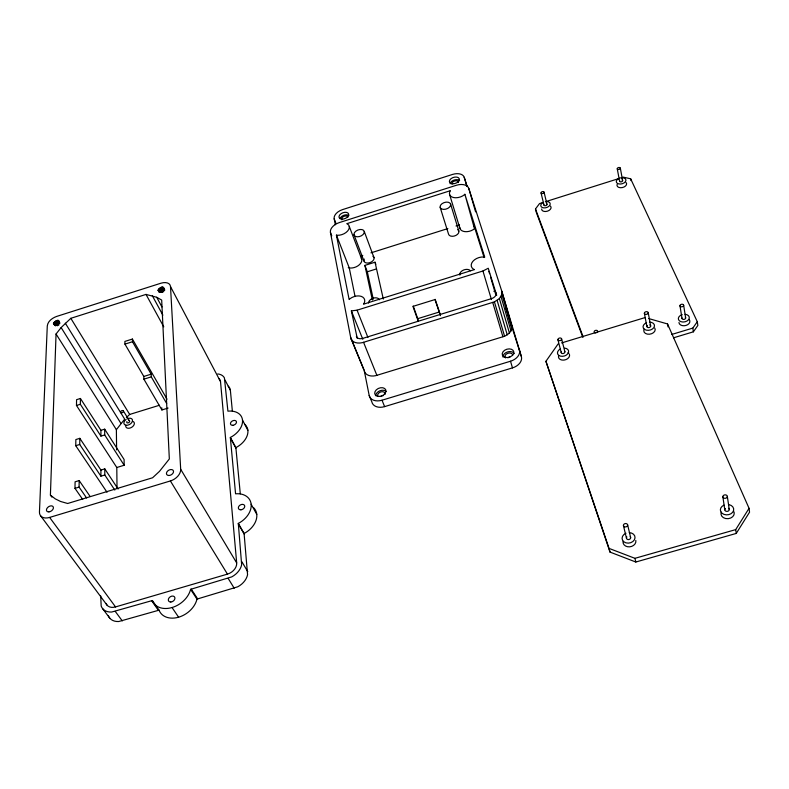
<?xml version="1.0" encoding="UTF-8"?>
<svg xmlns="http://www.w3.org/2000/svg" width="789" height="789" viewBox="0 0 789 789"><rect width="100%" height="100%" fill="white"/><g stroke="black" fill="none" stroke-linecap="round" stroke-linejoin="round"><path stroke-width="1.18" d="M100.716 595.961L101.179 606.031A16.303 11.569 -36.4 0 0 111.713 612.027L152.336 600.537A21.471 15.622 -34.8 0 0 172.032 607.54L178.61 617.205A21.283 15.612 -35 0 0 196.984 599.098L237.745 586.799A16.056 11.953 -32.4 0 0 247.568 574.757L244.097 533.482L238.308 523.423A20.494 14.715 -30.2 0 0 251.158 504.339A20.494 14.715 -30.2 0 0 235.566 493.806L230.349 437.471A19.271 13.107 -28.1 0 0 242.519 420.202A19.271 13.107 -28.1 0 0 227.913 411.158L224.401 377.862A14.182 9.34 -27.5 0 0 217.705 373.917M100.913 470.057L104.789 468.873L104.799 474.998L100.913 476.181L100.913 470.057L79.827 438.329L75.862 439.552L75.744 445.706L107.028 492.247M100.923 430.321L104.69 429.167L104.7 434.946L100.923 436.11L100.923 430.321L80.439 398.484L76.582 399.678L76.474 405.487L116.792 467.502L117.019 488.036M86.583 497.938L79.078 487.109L79.176 480.58L75.093 481.823L74.975 488.352L82.677 499.407M100.913 476.181L79.728 444.473L79.827 438.329M100.923 436.11L80.35 404.284L80.439 398.484M50.407 495.117L56.049 333.994L61.138 327.563L70.823 318.312L146.014 294.405L156.715 297.285L161.686 300.057L169.329 458.971L159.477 471.368L152.583 477.769L67.657 503.49L60.605 501.488L55.289 498.885L50.407 495.117L51.847 497.109M364.301 370.84L364.696 372.043A11.49 7.92 -21.9 0 0 375.742 375.663L502.918 336.765C507.435 335.503 512.278 331.715 511.923 326.567L501.794 291.23L468.774 188.364A10.997 6.756 -17.9 0 0 456.298 185.287L339.378 222.567A10.829 6.667 -21.5 0 0 330.433 232.4L350.77 337.939L364.301 370.84L369.183 395.447L371.826 401.828A11.648 8.215 -22.1 0 0 384.618 406.621L512.485 367.891A11.835 8.334 -16.5 0 0 521.332 356.441L501.794 291.23M511.834 328.727L501.903 294.277L501.696 291.259M238.308 523.423L241.651 564.796A16.204 11.963 -32.2 0 1 231.71 576.897L190.593 589.344A21.471 15.622 -34.8 0 1 172.032 607.54M53.455 323.421C59.057 331.133 62.39 313.381 53.455 323.421L54.766 325.502M158.086 290.322C165.808 280.026 165.443 297.177 158.086 290.322L159.25 292.492M350.77 337.939L351.154 339.142A11.786 7.9 -22 0 0 362.407 342.653L494.427 301.862L499.388 298.577L501.903 294.277M558.06 344.004L545.929 361.303L609.996 552.083L635.816 562.024L736.245 533.433L749.55 512.179L749.057 508.313L667.543 323.963L648.716 318.559M736.245 533.433L735.703 529.616L749.057 508.313M673.53 337.81L693.383 331.824L697.851 325.462L697.298 321.734L630.658 178.787L623.32 177.15L620.992 177.89M671.735 334.457L692.811 328.096L697.298 321.734M116.604 449.858L116.377 429.67L124.682 419.137L65.309 323.174M582.726 337.11L536.372 212.527L535.484 208.957L539.528 203.582L543.019 202.477M464.879 194.291L464.484 194.696A9.162 5.631 -17.9 0 1 453.705 197.575A9.162 5.631 -17.9 0 1 449.779 191.737L450.42 190.672L346.785 223.691L347.554 224.027A9.024 5.553 -21.5 0 1 347.554 231.108A9.024 5.553 -21.5 0 1 337.367 235.28L336.42 235.122L349.132 299.514L349.951 298.755A9.576 6.263 -21.8 0 1 361.125 296.329A9.576 6.263 -21.8 0 1 364.094 303.341L363.522 304.169L474.445 269.601L473.469 269.157A9.734 6.351 -17.4 0 1 472.848 261.356A9.734 6.351 -17.4 0 1 483.785 256.987L484.732 257.145L464.879 194.291L474.495 228.721A8.945 5.661 -17.7 0 1 464.968 231.641A8.945 5.661 -17.7 0 1 459.721 227.153M126.348 417.568L129.692 414.442L159.378 405.28M357.289 338.481L351.371 310.876L357.062 310.176L482.947 270.982L488.243 268.25L496.695 295.313M360.474 256.159L362.802 255.419M370.958 252.845L447.856 228.573M456.012 225.999L459.514 224.895M545.347 201.747L618.665 178.62M372.349 299.948L364.893 265.38L375.031 262.195L375.82 264.335M167.031 399.195L132.404 339.053L124.889 341.42L124.938 344.112L143.805 376.461L143.894 379.164L161.903 409.964L168.087 408.061M124.938 344.112L132.473 341.745L132.404 339.053M373.266 299.209L367.329 271.791L376.294 268.97M143.805 376.461L151.172 374.164L132.473 341.745M143.894 379.164L151.271 376.866L151.172 374.164M76.474 405.487L80.35 404.284M418.426 321.468L417.736 318.677L439.443 311.961L435.163 299.307M75.744 445.706L79.728 444.473M116.792 467.502L124.179 465.254L124.09 459.484L104.69 429.167M74.975 488.352L79.078 487.109M561.59 342.929L645.185 317.543M369.183 395.447A11.707 8.215 -22.1 0 0 382.014 400.22L510.513 361.224A11.894 8.334 -16.6 0 0 519.418 349.744M49.628 517.426L170.385 480.945A11.549 7.89 -30.8 0 0 180.681 469.268L170.513 286.614A10.001 6.036 -26.9 0 0 160.877 283.231L56.66 316.428C52.399 317.937 47.784 321.153 47.281 325.995L39.45 512.031A11.608 7.614 -34.5 0 0 49.628 517.426L115.539 606.919L227.449 574.126A10.642 7.86 -32.2 0 0 236.68 562.922L220.525 381.639A9.31 6.134 -27.5 0 0 219.076 378.819M108.28 615.509A16.155 11.559 -36.6 0 0 118.774 621.515L159.053 610.163A21.283 15.612 -35 0 0 178.63 617.195M545.929 361.303L609.039 548.394L634.938 558.326L735.703 529.616M348.265 267.698L350.178 268.033A8.817 5.592 -21.5 0 0 359.419 264.7A8.817 5.592 -21.5 0 0 361.184 257.934M493.855 291.279L494.792 291.457L495.699 294.327M102.659 608.684L109.76 618.152M40.673 515.888L107.057 605.193M115.253 611.396L122.275 620.894M152.336 600.537L159.053 610.163M151.666 600.735L158.382 610.361M79.176 480.58L90.045 496.35M104.799 474.998L114.809 490.068M104.789 468.873L118.084 488.993M191.273 589.146L197.654 598.9M190.593 589.344L196.984 599.098M104.7 434.946L124.179 465.254M56.049 333.994L116.377 429.67M55.536 321.153L58.13 325.315M54.806 321.636L57.41 325.788M54.194 322.198L56.147 325.315M53.731 322.809L55.694 325.926M57.853 320.521L59.806 323.648M57.114 320.581L59.057 323.707M61.138 327.563L120.914 423.387M56.315 320.798L58.909 324.96M58.504 320.63L59.806 322.711M123.4 410.99A1.578 1.016 -30.4 0 1 121.634 412.884A1.578 1.016 -30.4 0 1 120.954 411.247A1.578 1.016 -30.4 0 1 123.4 410.99L129.583 421.03M228.139 578.347L234.215 588.229M70.823 318.312L129.692 414.442M170.385 480.945L227.449 574.126M180.681 469.268L236.68 562.922M241.848 561.689L247.756 571.66M151.271 376.866L166.657 403.485M238.357 523.955L244.146 534.015M251.149 504.22L256.77 514.359M146.014 294.405L163.767 326.843M230.388 437.944L235.911 448.122M152.316 295.697L162.899 315.196M156.715 297.285L161.932 306.941M230.349 437.471L235.872 447.649L240.29 493.796M158.619 289.109L160.364 292.374M158.254 289.721L159.417 291.891M160.611 287.63L162.938 291.969M159.842 288.024L162.169 292.374M159.161 288.537L160.907 291.792M163.54 287.482L164.694 289.662M162.938 287.285L164.674 290.549M162.218 287.245L163.954 290.5M161.429 287.364L163.737 291.703M170.513 286.614L220.525 381.639M242.509 420.103L247.884 430.34M225.023 380.032L230.368 390.249L232.36 411.099M350.858 337.909L363.926 369.676M382.014 400.22L384.618 406.621M351.371 310.876L362.802 339.28M363.551 342.278L376.856 375.298M357.062 310.176L367.94 337.485M330.433 232.4L331.765 235.783M336.42 235.122L349.251 267.865L355.07 296.565M467.177 186.539L464.208 177.259A10.326 6.282 -18 0 0 452.511 174.438L342.574 209.598A10.178 6.204 -21.3 0 0 334.171 218.78L335.818 223.001M349.271 226.404L361.776 259.265M353.995 234.757L363.936 260.942M364.893 265.38L367.329 271.791M535.484 208.957L583.16 336.962M364.271 231.493A5.405 3.353 -21 0 1 357.2 236.808A5.405 3.353 -21 0 1 355.938 231.098A5.405 3.353 -21 0 1 364.271 231.493L374.035 257.756M413.258 306.102L417.736 318.677M418.249 321.261L412.953 306.388L434.976 299.564L440.43 315.679M511.617 325.719L511.923 326.567M466.871 186.165L464.208 177.259M506.045 308.617L507.159 312.119M507.909 314.456L521.332 356.441M473.528 224.027L484.101 257.549M440.154 207.349L448.576 234.225A5.365 3.403 -18.2 0 0 455.904 235.428A5.365 3.403 -18.2 0 0 457.699 229.648M449.671 194.755L459.977 228.613M450.598 204.124A5.464 3.393 -18.3 0 1 443.556 209.391A5.464 3.393 -18.3 0 1 441.978 203.73A5.464 3.393 -18.3 0 1 450.598 204.124L458.843 231.078M492.711 302.414L502.918 336.765M482.947 270.982L491.439 299.554M494.427 301.862L504.585 336.232M510.513 361.224L512.485 367.891M497.139 300.412L507.228 334.812M488.894 271.347L489.594 273.714M490.63 277.264L494.792 291.457M501.005 296.477L510.986 330.926M468.774 188.364L475.589 211.837M499.388 298.577L509.408 332.997M230.368 390.249L229.737 388.089A14.064 9.35 -27.6 0 0 228.199 386.166M439.443 311.961L440.183 314.752M609.039 548.394L609.996 552.083M557.931 339.763L561.226 352.634M561.61 338.905A1.894 1.322 -14.5 0 1 559.085 340.67A1.894 1.322 -14.5 0 1 558.612 338.432A1.894 1.322 -14.5 0 1 561.61 338.905L564.875 351.776M495.936 292.68L496.182 293.695A5.987 4.014 -17.1 0 1 492.03 298.449L362.762 338.392A5.888 3.955 -22 0 1 356.372 336.203M541.057 192.98L543.986 205.101M544.065 192.181A1.558 0.967 -15.3 0 1 542.013 193.601A1.558 0.967 -15.3 0 1 541.599 191.974A1.558 0.967 -15.3 0 1 544.065 192.181L546.974 204.312M623.438 525.612L626.476 538.246M627.63 524.863L630.628 537.506M634.938 558.326L635.816 562.024M375.031 262.195L383.316 299.08M334.171 218.78L335.355 224.717M617.264 168.856L619.582 181.243M644.376 313.253L646.852 326.459M648.233 312.809A1.953 1.341 -11.2 0 1 645.372 314.308A1.953 1.341 -11.2 0 1 645.303 311.971A1.953 1.341 -11.2 0 1 648.233 312.809L650.678 326.025M620.322 168.116L622.62 180.513M630.658 178.787L630.993 180.622M667.543 323.963L668.046 326.893M679.97 305.738L681.992 318.352M683.659 305.304A1.864 1.272 -9.9 0 1 680.946 306.734A1.864 1.272 -9.9 0 1 680.838 304.524A1.864 1.272 -9.9 0 1 683.659 305.304L685.651 317.937M692.811 328.096L693.383 331.824M722.852 496.754L724.805 509.812M727.34 496.419A2.249 1.736 -4.9 0 1 724.075 498.175A2.249 1.736 -4.9 0 1 723.868 495.176A2.249 1.736 -4.9 0 1 727.34 496.419L729.243 509.487M161.804 407.814L161.903 409.964M127.019 418.92A4.695 3.048 -30.5 0 1 132.473 421.01A4.695 3.048 -30.5 0 1 125.767 425.212A4.695 3.048 -30.5 0 1 125.984 419.57M133.035 421.474A4.685 3.048 -30.5 0 1 133.617 425.527A4.685 3.048 -30.5 0 1 128.272 428.269A4.685 3.048 -30.5 0 1 125.845 425.163M128.893 420.576A1.568 1.016 -30.5 0 1 129.455 421.908A1.568 1.016 -30.5 0 1 127.493 422.914A1.568 1.016 -30.5 0 1 126.93 421.582M115.539 606.919A10.711 7.604 -36.4 0 1 106.081 603.457M253.427 507.514A20.317 14.705 -30.3 0 1 244.097 533.482M246.908 427.017A19.114 13.117 -28.2 0 1 235.872 447.649M244.777 424.314A19.114 13.117 -28.2 0 1 246.326 426.04M340.049 218.671A5.079 3.107 -21.3 0 1 343.915 215.269A5.079 3.107 -21.3 0 1 348.876 215.535M450.164 183.768A5.158 3.146 -18 0 1 454.217 180.04A5.158 3.146 -18 0 1 459.652 180.74M341.884 219.855A3.383 2.071 -21.3 0 1 343.787 216.423A3.383 2.071 -21.3 0 1 347.988 217.103M503.027 357.121A5.937 4.172 -16.6 0 1 507.524 351.933A5.937 4.172 -16.6 0 1 514.26 353.62M505.552 357.89A3.955 2.781 -16.6 0 1 507.643 353.364A3.955 2.781 -16.6 0 1 512.692 355.198M375.742 395.723A5.839 4.113 -22.1 0 1 379.864 390.811A5.839 4.113 -22.1 0 1 386.216 391.541M451.87 184.074A3.432 2.091 -18 0 1 454.957 180.918A3.432 2.091 -18 0 1 458.468 182.545M380.762 396.551A3.886 2.742 -22.1 0 1 383.543 395.545M507.919 357.792A3.945 2.781 -16.5 0 1 509.812 357.082M377.842 396.275A3.896 2.742 -22.1 0 1 381.018 391.867A3.896 2.742 -22.1 0 1 385.062 394.401M372.98 256.317A5.306 3.373 -21 0 1 372.793 260.873A5.306 3.373 -21 0 1 366.293 262.924A5.306 3.373 -21 0 1 364.252 259.078M459.879 275.114A5.789 3.797 -17.9 0 1 463.616 270.016A5.789 3.797 -17.9 0 1 470.451 270.785M368.532 303.015A5.72 3.758 -21.2 0 1 373.296 298.153A5.72 3.758 -21.2 0 1 379.341 299.741M685.375 317.326A1.844 1.272 -9.7 0 1 684.132 319.377A1.844 1.272 -9.7 0 1 682.041 318.016M595.922 332.899A1.825 1.272 -13 0 1 594.245 331.36A1.825 1.272 -13 0 1 597.105 330.492A1.825 1.272 -13 0 1 596.829 332.623M626.042 182.515A4.902 3.048 -12.9 0 1 622.274 187.585A4.902 3.048 -12.9 0 1 617.185 184.301M621.259 177.772A4.912 3.048 -13 0 1 625.421 181.677A4.912 3.048 -13 0 1 617.314 183.334A4.912 3.048 -13 0 1 620.006 178.028M622.008 179.961A1.558 0.967 -13 0 1 622.422 181.204A1.558 0.967 -13 0 1 620.43 181.855A1.558 0.967 -13 0 1 619.671 180.73M689.053 319.446A5.513 3.807 -9.6 0 1 686.035 325.423A5.513 3.807 -9.6 0 1 678.954 322.504M550.475 206.136A4.823 3.038 -15.2 0 1 547.507 211.146A4.823 3.038 -15.2 0 1 541.629 209.006M545.554 201.599A4.833 3.038 -15.2 0 1 549.903 205.11A4.833 3.038 -15.2 0 1 542.388 207.556A4.833 3.038 -15.2 0 1 543.187 202.369M685.049 314.308A5.533 3.807 -9.7 0 1 688.442 319.831A5.533 3.807 -9.7 0 1 679.447 320.857A5.533 3.807 -9.7 0 1 682.219 314.633M546.363 203.759A1.539 0.967 -15.2 0 1 546.836 204.923A1.539 0.967 -15.2 0 1 545.071 205.732A1.539 0.967 -15.2 0 1 543.976 204.844M729.046 504.644A6.677 5.188 -4.5 0 1 732.656 512.298A6.677 5.188 -4.5 0 1 722.103 513.314A6.677 5.188 -4.5 0 1 723.977 505.138M733.504 510.956A6.657 5.188 -4.3 0 1 728.168 518.679A6.657 5.188 -4.3 0 1 721.284 512.12M635.835 540.455A6.49 5.198 -9.7 0 1 629.573 546.846A6.49 5.198 -9.7 0 1 623.044 541.422M629.277 532.654A6.509 5.198 -9.8 0 1 634.356 539.863A6.509 5.198 -9.8 0 1 623.862 541.787A6.509 5.198 -9.8 0 1 625.973 533.256M728.503 508.313A2.229 1.726 -4.5 0 1 728.681 510.749A2.229 1.726 -4.5 0 1 725.545 510.986A2.229 1.726 -4.5 0 1 725.367 508.54M630.194 536.727A2.101 1.686 -9.8 0 1 629.987 539.025A2.101 1.686 -9.8 0 1 627.156 539.222A2.101 1.686 -9.8 0 1 626.88 536.964M650.6 325.689A1.933 1.341 -10.9 0 1 649.603 327.376A1.933 1.341 -10.9 0 1 647.217 327.188A1.933 1.341 -10.9 0 1 647.384 325.443M649.682 324.969A1.933 1.341 -10.9 0 1 650.402 325.384M564.49 351.194A1.874 1.322 -14.3 0 1 564.431 352.92A1.874 1.322 -14.3 0 1 562.084 353.472A1.874 1.322 -14.3 0 1 561.334 351.924M564.608 348.117A5.681 4.004 -14.3 0 1 567.843 353.719A5.681 4.004 -14.3 0 1 559.016 355.533A5.681 4.004 -14.3 0 1 560.358 348.985M569.441 354.379A5.671 4.004 -14.3 0 1 563.908 360.109A5.671 4.004 -14.3 0 1 558.671 355.553M568.041 352.713A5.671 4.004 -14.3 0 1 568.908 353.452M649.485 322.168A5.789 4.014 -10.9 0 1 653.864 327.603A5.789 4.014 -10.9 0 1 644.554 329.417A5.789 4.014 -10.9 0 1 646.556 322.74M654.762 328.076A5.77 4.014 -10.9 0 1 649.525 334.211A5.77 4.014 -10.9 0 1 644.209 329.141M48.938 511.883A3.866 2.535 -34.5 0 0 53.327 507.1A3.866 2.535 -34.5 0 0 47.527 507.613A3.866 2.535 -34.5 0 0 48.938 511.883M168.639 475.501A3.846 2.633 -30.8 0 0 173.511 471.151A3.846 2.633 -30.8 0 0 167.791 470.875A3.846 2.633 -30.8 0 0 168.639 475.501M232.913 425.291A3.215 2.189 -27.8 0 0 236.325 421.385A3.215 2.189 -27.8 0 0 231.187 421.908A3.215 2.189 -27.8 0 0 232.913 425.291M170.828 602.017A3.6 2.633 -35.1 0 0 174.803 597.411A3.6 2.633 -35.1 0 0 169.231 597.668A3.6 2.633 -35.1 0 0 170.828 602.017M240.961 509.802A3.412 2.456 -29.8 0 0 244.57 505.502A3.412 2.456 -29.8 0 0 239.106 505.966A3.412 2.456 -29.8 0 0 240.961 509.802M341.637 219.105A5.089 3.107 -21.3 0 0 348.708 214.401A5.089 3.107 -21.3 0 0 341.173 213.612A5.089 3.107 -21.3 0 0 341.637 219.105M452.728 183.798A5.168 3.146 -18 0 0 459.287 178.837A5.168 3.146 -18 0 0 451.091 178.61A5.168 3.146 -18 0 0 452.728 183.798M505.611 357.456A5.947 4.172 -16.6 0 0 513.826 351.973A5.947 4.172 -16.6 0 0 504.644 350.247A5.947 4.172 -16.6 0 0 505.611 357.456M378.927 396.463A5.848 4.113 -22.1 0 0 385.762 389.884A5.848 4.113 -22.1 0 0 376.294 389.855A5.848 4.113 -22.1 0 0 378.927 396.463M617.876 169.408A1.578 0.967 -13.1 0 0 620.332 168.373A1.578 0.967 -13.1 0 0 618.162 167.672A1.578 0.967 -13.1 0 0 617.876 169.408M624.267 526.677A2.13 1.686 -10.2 0 0 627.63 525.296A2.13 1.686 -10.2 0 0 624.701 523.728A2.13 1.686 -10.2 0 0 624.267 526.677"/></g></svg>
